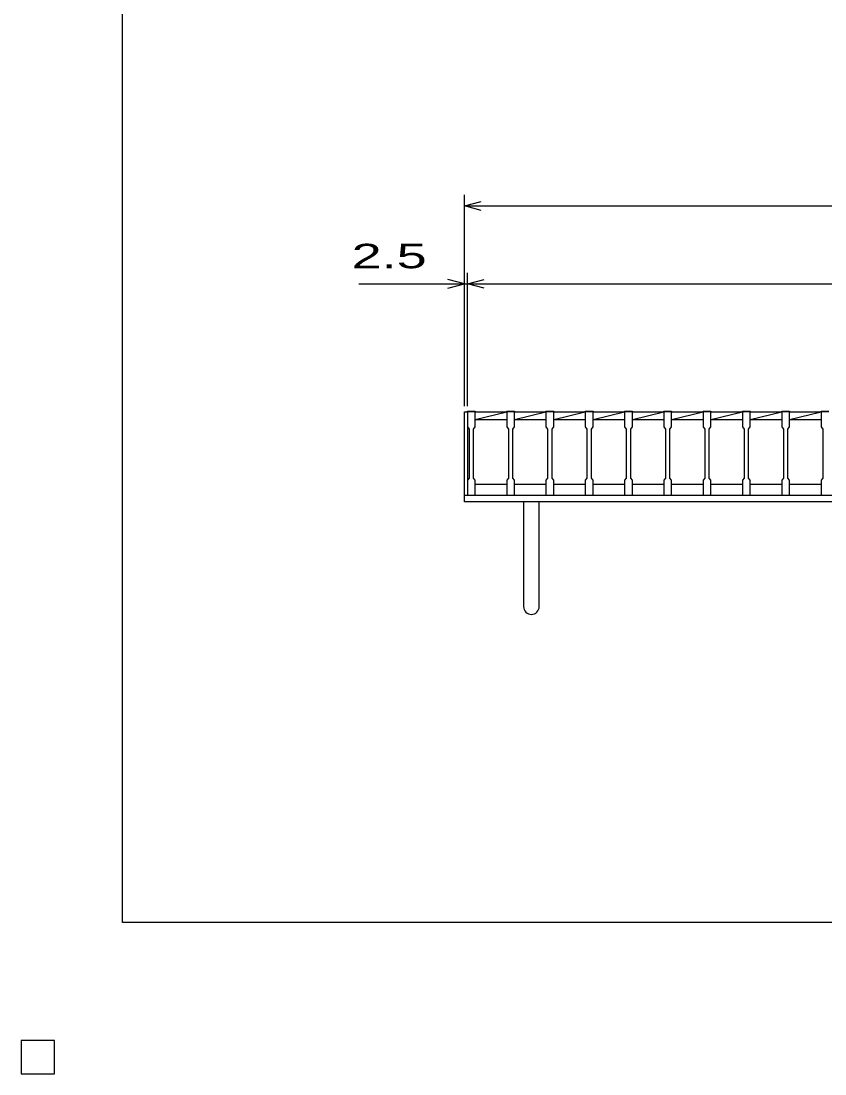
# Model space of a CAD drawing. Units: millimetres, scale not verified. Extents: x -1820 to 1731, y -1282 to 1054.
# Drawn here: x -1820 to -1098, y -1282 to -336 of the extents above; entities that cross this region are included whole.
import ezdxf
from ezdxf.enums import TextEntityAlignment as Align

# ---------------------------------------------------------------- set-up
doc = ezdxf.new("R2010")
doc.units = ezdxf.units.MM
doc.header["$LTSCALE"] = 10
for name, color, linetype, lineweight in [('0_2', 150, 'Continuous', 25), ('16', 3, 'Continuous', 25), ('19', 6, 'Continuous', 25), ('22', 4, 'Continuous', 25), ('24', 2, 'Continuous', 25), ('32', 4, 'Continuous', 25)]:
    doc.layers.add(name, color=color, linetype=linetype, lineweight=lineweight)
doc.styles.add('ベクトル', font='')
doc.styles.get('ベクトル').set_extended_font_data('ベクトル')

msp = doc.modelspace()

# ---------------------------------------------------------------- linework, layer by layer
at = {"layer": '0_2'}
for p, q in [((-1729, -1146.5), (-1729, 1053.5)), ((1731, -1146.5), (-1729, -1146.5)), ((-1790, -1252.5), (-1820, -1252.5)), ((-1820, -1252.5), (-1820, -1282.5)), ((-1790, -1252.5), (-1820, -1252.5)), ((-1820, -1252.5), (-1820, -1282.5)), ((-1790, -1252.5), (-1820, -1252.5)), ((-1820, -1252.5), (-1820, -1282.5)), ((-1790, -1252.5), (-1820, -1252.5)), ((-1820, -1252.5), (-1820, -1282.5)), ((-1790, -1252.5), (-1820, -1252.5)), ((-1820, -1252.5), (-1820, -1282.5)), ((-1790, -1282.5), (-1790, -1252.5)), ((-1790, -1282.5), (-1790, -1252.5)), ((-1790, -1282.5), (-1790, -1252.5)), ((-1790, -1282.5), (-1790, -1252.5)), ((-1790, -1282.5), (-1790, -1252.5)), ((-1820, -1282.5), (-1790, -1282.5)), ((-1820, -1282.5), (-1790, -1282.5)), ((-1820, -1282.5), (-1790, -1282.5)), ((-1820, -1282.5), (-1790, -1282.5)), ((-1820, -1282.5), (-1790, -1282.5))]:
    msp.add_line(p, q, dxfattribs=at)
at = {"layer": '16'}
for p, q in [((-1419, -687.5), (-1419, -686.8)), ((-1419, -686.8), (-1412, -686.8)), ((-1419, -687.5), (-1419, -701)), ((-1412, -687.5), (-1419, -687.5)), ((-1419, -687.5), (-1419, -752.5)), ((-1412, -686.8), (-1412, -687.5)), ((-1412, -701), (-1412, -687.5)), ((-1412, -687.5), (-1383.7, -687.5)), ((-1412, -694.5), (-1383.7, -687.5)), ((-1383.7, -687.5), (-1383.7, -686.8)), ((-1383.7, -686.8), (-1376.7, -686.8)), ((-1383.7, -687.5), (-1383.7, -701)), ((-1376.7, -687.5), (-1383.7, -687.5)), ((-1376.7, -686.8), (-1376.7, -687.5)), ((-1376.7, -701), (-1376.7, -687.5)), ((-1376.7, -687.5), (-1348.4, -687.5)), ((-1376.7, -694.5), (-1348.4, -687.5)), ((-1348.4, -687.5), (-1348.4, -686.8)), ((-1348.4, -686.8), (-1341.4, -686.8)), ((-1348.4, -687.5), (-1348.4, -701)), ((-1341.4, -687.5), (-1348.4, -687.5)), ((-1341.4, -686.8), (-1341.4, -687.5)), ((-1341.4, -701), (-1341.4, -687.5)), ((-1341.4, -687.5), (-1313.1, -687.5)), ((-1341.4, -694.5), (-1313.1, -687.5)), ((-1313.1, -687.5), (-1313.1, -686.8)), ((-1313.1, -686.8), (-1306.1, -686.8)), ((-1313.1, -687.5), (-1313.1, -701)), ((-1306.1, -687.5), (-1313.1, -687.5)), ((-1306.1, -686.8), (-1306.1, -687.5)), ((-1306.1, -701), (-1306.1, -687.5)), ((-1306.1, -687.5), (-1277.8, -687.5)), ((-1306.1, -694.5), (-1277.8, -687.5)), ((-1277.8, -687.5), (-1277.8, -686.8)), ((-1277.8, -686.8), (-1270.8, -686.8)), ((-1277.8, -687.5), (-1277.8, -701)), ((-1270.8, -687.5), (-1277.8, -687.5)), ((-1270.8, -686.8), (-1270.8, -687.5)), ((-1270.8, -701), (-1270.8, -687.5)), ((-1270.8, -687.5), (-1242.5, -687.5)), ((-1270.8, -694.5), (-1242.5, -687.5)), ((-1242.5, -687.5), (-1242.5, -686.8)), ((-1242.5, -686.8), (-1235.5, -686.8)), ((-1242.5, -687.5), (-1242.5, -701)), ((-1235.5, -687.5), (-1242.5, -687.5)), ((-1235.5, -686.8), (-1235.5, -687.5)), ((-1235.5, -701), (-1235.5, -687.5)), ((-1235.5, -687.5), (-1207.2, -687.5)), ((-1235.5, -694.5), (-1207.2, -687.5)), ((-1207.2, -687.5), (-1207.2, -686.8)), ((-1207.2, -686.8), (-1200.2, -686.8)), ((-1207.2, -687.5), (-1207.2, -701)), ((-1200.2, -687.5), (-1207.2, -687.5)), ((-1200.2, -686.8), (-1200.2, -687.5)), ((-1200.2, -701), (-1200.2, -687.5)), ((-1200.2, -687.5), (-1171.9, -687.5)), ((-1200.2, -694.5), (-1171.9, -687.5)), ((-1171.9, -687.5), (-1171.9, -686.8)), ((-1171.9, -686.8), (-1164.9, -686.8)), ((-1171.9, -687.5), (-1171.9, -701)), ((-1164.9, -687.5), (-1171.9, -687.5)), ((-1164.9, -686.8), (-1164.9, -687.5)), ((-1164.9, -701), (-1164.9, -687.5)), ((-1164.9, -687.5), (-1136.6, -687.5)), ((-1164.9, -694.5), (-1136.6, -687.5)), ((-1136.6, -687.5), (-1136.6, -686.8)), ((-1136.6, -686.8), (-1129.6, -686.8)), ((-1136.6, -687.5), (-1136.6, -701)), ((-1129.6, -687.5), (-1136.6, -687.5)), ((-1129.6, -686.8), (-1129.6, -687.5)), ((-1129.6, -701), (-1129.6, -687.5)), ((-1129.6, -687.5), (-1101.3, -687.5)), ((-1129.6, -694.5), (-1101.3, -687.5)), ((-1101.3, -687.5), (-1101.3, -686.8)), ((-1101.3, -686.8), (-1094.3, -686.8)), ((-1101.3, -687.5), (-1101.3, -701)), ((-1094.3, -687.5), (-1101.3, -687.5)), ((-1412, -694.5), (-1383.7, -694.5)), ((-1376.7, -694.5), (-1348.4, -694.5)), ((-1341.4, -694.5), (-1313.1, -694.5)), ((-1306.1, -694.5), (-1277.8, -694.5)), ((-1270.8, -694.5), (-1242.5, -694.5)), ((-1235.5, -694.5), (-1207.2, -694.5)), ((-1200.2, -694.5), (-1171.9, -694.5)), ((-1164.9, -694.5), (-1136.6, -694.5)), ((-1129.6, -694.5), (-1101.3, -694.5)), ((-1419, -701), (-1417.5, -703)), ((-1417.5, -703), (-1417.5, -747)), ((-1413.5, -703), (-1412, -701)), ((-1413.5, -747), (-1413.5, -703)), ((-1383.7, -701), (-1382.2, -703)), ((-1382.2, -703), (-1382.2, -747)), ((-1378.2, -703), (-1376.7, -701)), ((-1378.2, -747), (-1378.2, -703)), ((-1348.4, -701), (-1346.9, -703)), ((-1346.9, -703), (-1346.9, -747)), ((-1342.9, -703), (-1341.4, -701)), ((-1342.9, -747), (-1342.9, -703)), ((-1313.1, -701), (-1311.6, -703)), ((-1311.6, -703), (-1311.6, -747)), ((-1307.6, -703), (-1306.1, -701)), ((-1307.6, -747), (-1307.6, -703)), ((-1277.8, -701), (-1276.3, -703)), ((-1276.3, -703), (-1276.3, -747)), ((-1272.3, -703), (-1270.8, -701)), ((-1272.3, -747), (-1272.3, -703)), ((-1242.5, -701), (-1241, -703)), ((-1241, -703), (-1241, -747)), ((-1237, -703), (-1235.5, -701)), ((-1237, -747), (-1237, -703)), ((-1207.2, -701), (-1205.7, -703)), ((-1205.7, -703), (-1205.7, -747)), ((-1201.7, -703), (-1200.2, -701)), ((-1201.7, -747), (-1201.7, -703)), ((-1171.9, -701), (-1170.4, -703)), ((-1170.4, -703), (-1170.4, -747)), ((-1166.4, -703), (-1164.9, -701)), ((-1166.4, -747), (-1166.4, -703)), ((-1136.6, -701), (-1135.1, -703)), ((-1135.1, -703), (-1135.1, -747)), ((-1131.1, -703), (-1129.6, -701)), ((-1131.1, -747), (-1131.1, -703)), ((-1101.3, -701), (-1099.8, -703)), ((-1099.8, -703), (-1099.8, -747)), ((-1417.5, -747), (-1419, -749)), ((-1412, -749), (-1413.5, -747)), ((-1382.2, -747), (-1383.7, -749)), ((-1376.7, -749), (-1378.2, -747)), ((-1346.9, -747), (-1348.4, -749)), ((-1341.4, -749), (-1342.9, -747)), ((-1311.6, -747), (-1313.1, -749)), ((-1306.1, -749), (-1307.6, -747)), ((-1276.3, -747), (-1277.8, -749)), ((-1270.8, -749), (-1272.3, -747)), ((-1241, -747), (-1242.5, -749)), ((-1235.5, -749), (-1237, -747)), ((-1205.7, -747), (-1207.2, -749)), ((-1200.2, -749), (-1201.7, -747)), ((-1170.4, -747), (-1171.9, -749)), ((-1164.9, -749), (-1166.4, -747)), ((-1135.1, -747), (-1136.6, -749)), ((-1129.6, -749), (-1131.1, -747)), ((-1099.8, -747), (-1101.3, -749)), ((-1419, -749), (-1419, -762.5)), ((-1412, -762.5), (-1412, -749)), ((-1412, -752.5), (-1383.7, -752.5)), ((-1383.7, -749), (-1383.7, -762.5)), ((-1376.7, -762.5), (-1376.7, -749)), ((-1376.7, -752.5), (-1348.4, -752.5)), ((-1348.4, -749), (-1348.4, -762.5)), ((-1341.4, -762.5), (-1341.4, -749)), ((-1341.4, -752.5), (-1313.1, -752.5)), ((-1313.1, -749), (-1313.1, -762.5)), ((-1306.1, -762.5), (-1306.1, -749)), ((-1306.1, -752.5), (-1277.8, -752.5)), ((-1277.8, -749), (-1277.8, -762.5)), ((-1270.8, -762.5), (-1270.8, -749)), ((-1270.8, -752.5), (-1242.5, -752.5)), ((-1242.5, -749), (-1242.5, -762.5)), ((-1235.5, -762.5), (-1235.5, -749)), ((-1235.5, -752.5), (-1207.2, -752.5)), ((-1207.2, -749), (-1207.2, -762.5)), ((-1200.2, -762.5), (-1200.2, -749)), ((-1200.2, -752.5), (-1171.9, -752.5)), ((-1171.9, -749), (-1171.9, -762.5)), ((-1164.9, -762.5), (-1164.9, -749)), ((-1164.9, -752.5), (-1136.6, -752.5)), ((-1136.6, -749), (-1136.6, -762.5)), ((-1129.6, -762.5), (-1129.6, -749)), ((-1129.6, -752.5), (-1101.3, -752.5)), ((-1101.3, -749), (-1101.3, -762.5)), ((-1419, -762.5), (-1412, -762.5)), ((-1383.7, -762.5), (-1376.7, -762.5)), ((-1348.4, -762.5), (-1341.4, -762.5)), ((-1313.1, -762.5), (-1306.1, -762.5)), ((-1277.8, -762.5), (-1270.8, -762.5)), ((-1242.5, -762.5), (-1235.5, -762.5)), ((-1207.2, -762.5), (-1200.2, -762.5)), ((-1171.9, -762.5), (-1164.9, -762.5)), ((-1136.6, -762.5), (-1129.6, -762.5)), ((-1101.3, -762.5), (-1094.3, -762.5)), ((-1790, -1252.5), (-1820, -1252.5)), ((-1820, -1252.5), (-1820, -1282.5)), ((-1790, -1252.5), (-1820, -1252.5)), ((-1820, -1252.5), (-1820, -1282.5)), ((-1790, -1252.5), (-1820, -1252.5)), ((-1820, -1252.5), (-1820, -1282.5)), ((-1790, -1252.5), (-1820, -1252.5)), ((-1820, -1252.5), (-1820, -1282.5)), ((-1790, -1252.5), (-1820, -1252.5)), ((-1820, -1252.5), (-1820, -1282.5)), ((-1790, -1282.5), (-1790, -1252.5)), ((-1790, -1282.5), (-1790, -1252.5)), ((-1790, -1282.5), (-1790, -1252.5)), ((-1790, -1282.5), (-1790, -1252.5)), ((-1790, -1282.5), (-1790, -1252.5)), ((-1820, -1282.5), (-1790, -1282.5)), ((-1820, -1282.5), (-1790, -1282.5)), ((-1820, -1282.5), (-1790, -1282.5)), ((-1820, -1282.5), (-1790, -1282.5)), ((-1820, -1282.5), (-1790, -1282.5))]:
    msp.add_line(p, q, dxfattribs=at)
at = {"layer": '19'}
for p, q in [((-1421.5, -762.5), (-1421.5, -687.5)), ((-1421.5, -687.5), (-1419, -687.5)), ((-1421.5, -762.5), (-421.5, -762.5)), ((-1421.5, -768.5), (-1421.5, -762.5)), ((-421.5, -768.5), (-1421.5, -768.5)), ((-1368.5, -768.5), (-1368.5, -862.5)), ((-1354.5, -862.5), (-1354.5, -768.5))]:
    msp.add_line(p, q, dxfattribs=at)
msp.add_arc((-1361.5, -862.5), 7, 180, 0, dxfattribs=at)
at = {"layer": '22'}
for p, q in [((-1421.5, -682.5), (-1421.5, -492.5)), ((-1421.5, -502.5), (-1406.5, -498.5)), ((-1406.5, -506.5), (-1421.5, -502.5)), ((-1421.5, -502.5), (-421.5, -502.5)), ((-1421.5, -682.5), (-1421.5, -562.5)), ((-1419, -682.5), (-1419, -562.5)), ((-1516.5, -572.5), (-1421.5, -572.5)), ((-1421.5, -572.5), (-1436.5, -568.5)), ((-1436.5, -576.5), (-1421.5, -572.5)), ((-1421.5, -572.5), (-1419, -572.5)), ((-1419, -572.5), (-1404, -568.5)), ((-1404, -576.5), (-1419, -572.5)), ((-1419, -572.5), (-424, -572.5))]:
    msp.add_line(p, q, dxfattribs=at)
at = {"layer": '22', "color": 2}
for p, q in [((-1790, -1252.5), (-1820, -1252.5)), ((-1820, -1252.5), (-1820, -1282.5)), ((-1790, -1252.5), (-1820, -1252.5)), ((-1820, -1252.5), (-1820, -1282.5)), ((-1790, -1252.5), (-1820, -1252.5)), ((-1820, -1252.5), (-1820, -1282.5)), ((-1790, -1282.5), (-1790, -1252.5)), ((-1790, -1282.5), (-1790, -1252.5)), ((-1790, -1282.5), (-1790, -1252.5)), ((-1820, -1282.5), (-1790, -1282.5)), ((-1820, -1282.5), (-1790, -1282.5)), ((-1820, -1282.5), (-1790, -1282.5))]:
    msp.add_line(p, q, dxfattribs=at)
at = {"layer": '24', "color": 4}
for p, q in [((-1790, -1252.5), (-1820, -1252.5)), ((-1820, -1252.5), (-1820, -1282.5)), ((-1790, -1252.5), (-1820, -1252.5)), ((-1820, -1252.5), (-1820, -1282.5)), ((-1790, -1252.5), (-1820, -1252.5)), ((-1820, -1252.5), (-1820, -1282.5)), ((-1790, -1282.5), (-1790, -1252.5)), ((-1790, -1282.5), (-1790, -1252.5)), ((-1790, -1282.5), (-1790, -1252.5)), ((-1820, -1282.5), (-1790, -1282.5)), ((-1820, -1282.5), (-1790, -1282.5)), ((-1820, -1282.5), (-1790, -1282.5))]:
    msp.add_line(p, q, dxfattribs=at)
at = {"layer": '32'}
for p, q in [((-1790, -1252.5), (-1820, -1252.5)), ((-1820, -1252.5), (-1820, -1282.5)), ((-1790, -1252.5), (-1820, -1252.5)), ((-1820, -1252.5), (-1820, -1282.5)), ((-1790, -1252.5), (-1820, -1252.5)), ((-1820, -1252.5), (-1820, -1282.5)), ((-1790, -1252.5), (-1820, -1252.5)), ((-1820, -1252.5), (-1820, -1282.5)), ((-1790, -1252.5), (-1820, -1252.5)), ((-1820, -1252.5), (-1820, -1282.5)), ((-1790, -1282.5), (-1790, -1252.5)), ((-1790, -1282.5), (-1790, -1252.5)), ((-1790, -1282.5), (-1790, -1252.5)), ((-1790, -1282.5), (-1790, -1252.5)), ((-1790, -1282.5), (-1790, -1252.5)), ((-1820, -1282.5), (-1790, -1282.5)), ((-1820, -1282.5), (-1790, -1282.5)), ((-1820, -1282.5), (-1790, -1282.5)), ((-1820, -1282.5), (-1790, -1282.5)), ((-1820, -1282.5), (-1790, -1282.5))]:
    msp.add_line(p, q, dxfattribs=at)

# ---------------------------------------------------------------- texts
at = {"layer": '22', "color": 2, "style": 'ベクトル', "width": 1.65}
msp.add_text(' 2.5 ', height=21.99, dxfattribs=at).set_placement((-1536.5, -547.5), align=Align.MIDDLE_LEFT)

doc.saveas('drawing.dxf')
